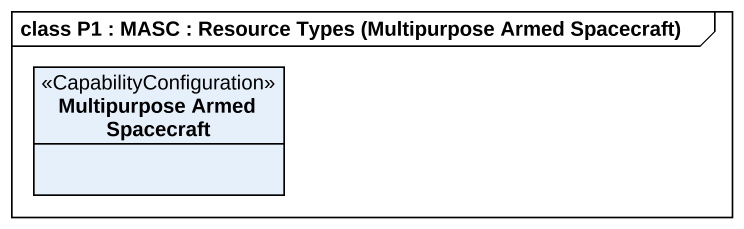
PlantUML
@startuml
mainframe class P1 : MASC : Resource Types (Multipurpose Armed Spacecraft)
hide circle
hide empty members
class "Multipurpose Armed Spacecraft" as Multipurpose_Armed <<CapabilityConfiguration>>
@enduml
